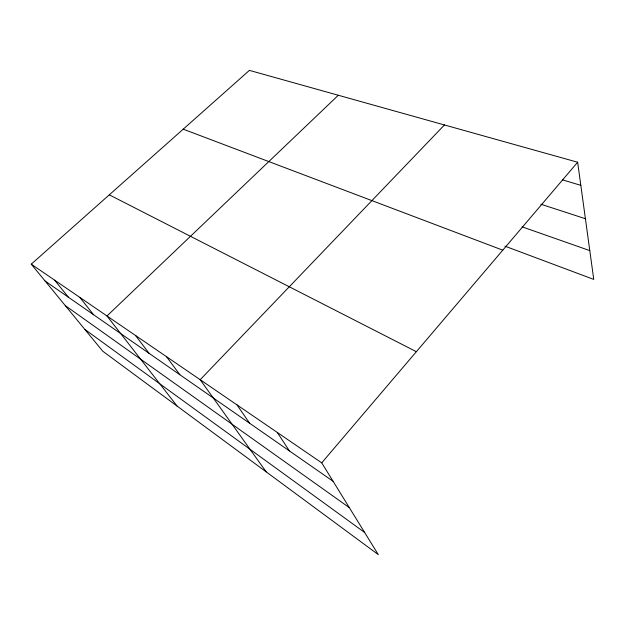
<?xml version="1.0" encoding="UTF-8"?>
<svg xmlns="http://www.w3.org/2000/svg" width="625" height="625" viewBox="0 0 625 625"><rect width="100%" height="100%" fill="white"/><g stroke="black" fill="none" stroke-linecap="round" stroke-linejoin="round"><path stroke-width="0.94" d="M321.727 462.844L577.648 162.234L249.414 70.375L31.25 264.164L102.727 351.18L378.297 554.625L321.727 462.844L31.25 264.164M444.445 124.953L200.188 379.711L266.188 471.859M338.32 95.258L106.984 315.969L177.148 406.125M562.398 179.836L580.828 185.344M540.852 204.211L585.414 218.719M522.133 226.844L589.797 250.617M504.945 246.164L593.75 279.398L577.648 162.234M183.227 129.172L502.781 250.172M109.297 194.836L416.352 351.688M45.078 281L333.102 481.297M65.289 305.602L349.344 507.648M84.852 329.422L364.648 532.484M54.625 280.148L68.461 297.258M79.797 297.367L93.602 314.742M135.539 335.5L149.117 353.352M166.508 356.672L179.867 374.734M236.977 404.875L249.625 423.242M277.305 432.461L289.406 450.914"/></g></svg>
